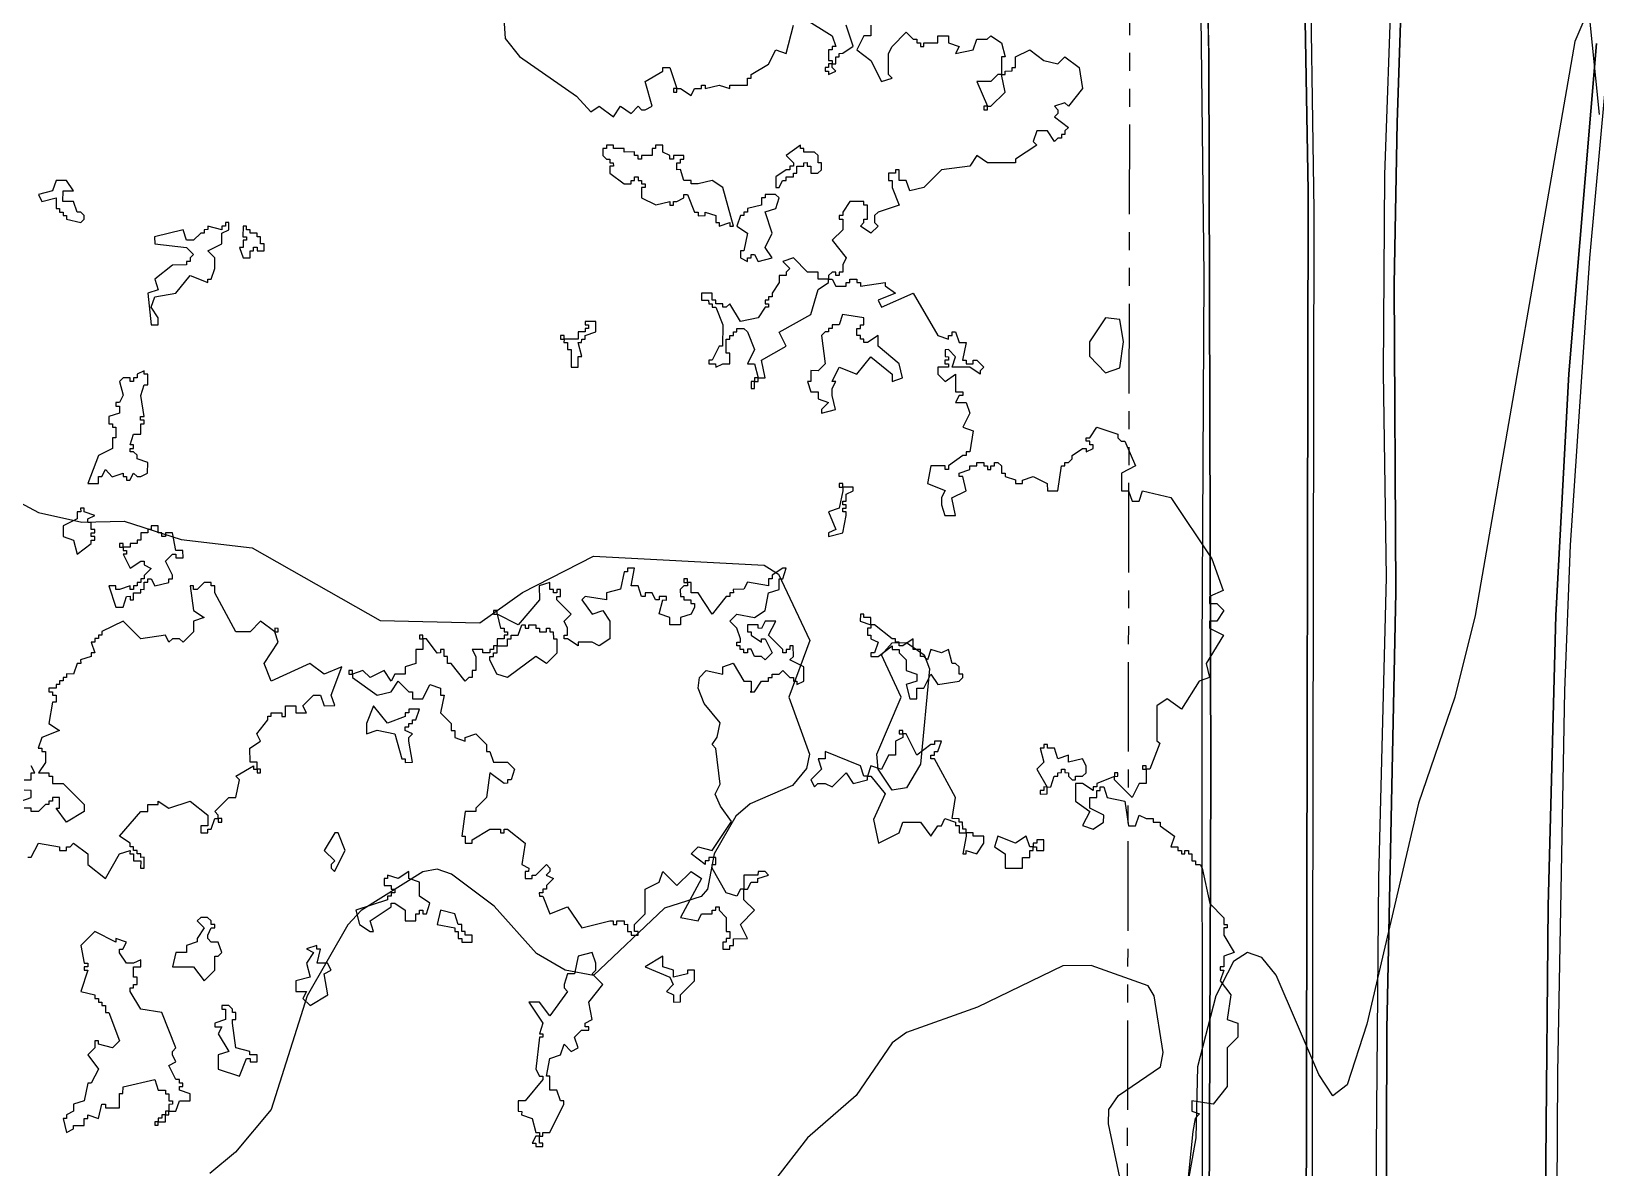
# Model space of a CAD drawing. Header units: metres. Extents: x -550 to 550, y -500 to 950.
# Drawn here: x 31.3 to 142.2, y 37.5 to 118.1 of the extents above; entities that cross this region are included whole.
import ezdxf

# ---------------------------------------------------------------- set-up
doc = ezdxf.new("R2010")
doc.units = ezdxf.units.M
doc.header["$LTSCALE"] = 2
doc.linetypes.add('PHANTOM', pattern=[6.35, 3.175, -0.635, 0.635, -0.635, 0.635, -0.635])
for name, color, linetype in [('SITE-PROPERTY', 7, 'PHANTOM'), ('SITE-PROPERTY-SITE', 1, 'PHANTOM'), ('SITE-ROAD-CURB', 7, 'CONTINUOUS'), ('SITE-ROAD-PAVED', 7, 'CONTINUOUS'), ('SITE-TREE-CANOPY', 94, 'CONTINUOUS'), ('TOPO-CONTOUR-MINOR', 9, 'CONTINUOUS')]:
    doc.layers.add(name, color=color, linetype=linetype)

msp = doc.modelspace()

# ---------------------------------------------------------------- linework, layer by layer
at = {"layer": 'SITE-PROPERTY'}
msp.add_lwpolyline([(109.19, 124.16), (108.93, -1.9), (-81.11, -2.07), (-1.63, 263.96), (84.76, 263.8)], close=True, dxfattribs=at)
at = {"layer": 'SITE-PROPERTY-SITE'}
msp.add_lwpolyline([(109.19, 124.16), (108.93, -1.9), (-81.11, -2.07), (-1.63, 263.96), (84.76, 263.8)], close=True, dxfattribs=at)
at = {"layer": 'SITE-ROAD-CURB'}
for points in [[(109.3, 224.12), (111.84, 191.73), (113.15, 168.75), (113.86, 153.17), (114.8, 116.42), (114.94, 65.35), (114.62, -15.81)], [(126.95, -14.42), (126.67, 38.89), (126.85, 58.06), (127.39, 79.35), (127.17, 93.88), (127.27, 107.91), (127.76, 121.87), (128.56, 137.02), (129.15, 144.67), (134.15, 190.52), (136.34, 223.05)], [(136.92, 223.39), (134.86, 190.52), (130.03, 146.26), (129.25, 136.8), (128.69, 127.92), (128.14, 111.6), (127.93, 100.15), (128.04, 78.32), (127.4, 47.33), (127.3, 8.08)], [(114.36, -2.93), (114.33, 74.21), (114.46, 100.74), (114.19, 125.27), (113.8, 142.6), (112.79, 169.24), (110.61, 203.74)], [(121.59, -19.16), (121.84, 106.74), (121.33, 134.95), (120.52, 157.33), (119.95, 171.58), (118.1, 203.15)], [(118.88, 197.51), (120.88, 159.98), (121.93, 125.92), (122.23, 105.4), (121.95, -54.97)], [(143.92, 125.54), (141.77, 101.99), (140.39, 81.65), (140, 71.35), (139.5, 44.25), (139.41, 27.33), (138.95, -158.99), (138.48, -181.51), (136.86, -230.74), (136.47, -275.22), (136.41, -328.8), (135.82, -328.8), (135.81, -276.62), (136.05, -245.91), (136.69, -215.33), (138.25, -163.61), (138.69, -13.24), (138.68, 37.97), (138.85, 56.07), (139.39, 76.65), (140.31, 93.8), (142.26, 117.21)]]:
    msp.add_lwpolyline(points, dxfattribs=at)
at = {"layer": 'SITE-ROAD-PAVED'}
for points in [[(114.62, -15.81), (114.94, 65.35), (114.8, 116.42), (114.63, 125), (113.86, 153.17), (113.15, 168.75), (111.84, 191.73), (109.3, 224.12)], [(127.3, 8.08), (127.4, 47.33), (128.04, 78.32), (127.93, 100.15), (128.14, 111.6), (128.69, 127.92), (129.25, 136.8), (130.03, 146.26), (134.86, 190.52), (136.92, 223.39)], [(118.1, 203.15), (119.95, 171.58), (120.52, 157.33), (121.33, 134.95), (121.84, 106.74), (121.59, -19.16)], [(142.26, 117.21), (140.31, 93.8), (139.39, 76.65), (138.85, 56.07), (138.68, 37.97), (138.69, -13.24)]]:
    msp.add_lwpolyline(points, dxfattribs=at)
at = {"layer": 'SITE-TREE-CANOPY'}
for points in [[(64.75, 120.42), (64.92, 117.57), (65.95, 116.3), (69.98, 113.48), (71.01, 112.37), (71.6, 112.76), (72.6, 112.01), (73.1, 112.77), (73.85, 112.26), (74.35, 112.76), (74.6, 112.51), (74.85, 112.51), (75.35, 112.76), (74.85, 114.51), (76.1, 115.26), (76.1, 115.51), (76.6, 115.51), (77.1, 114.01), (77.35, 114.01), (78.1, 113.52), (78.35, 114.02), (78.84, 114.01), (78.84, 114.26), (79.1, 114.26), (79.1, 114.01), (80.09, 114.26), (80.85, 114.01), (80.85, 114.26), (82.1, 114.26), (82.1, 114.76), (82.35, 114.76), (82.35, 115.01), (83.6, 115.75), (84.1, 116.76), (84.84, 116.51), (85.35, 118.51)], [(86.1, 119.01), (88.1, 117.76), (88.35, 117.01), (88.1, 117.01), (88.1, 116.76), (87.85, 116.76), (87.85, 116.01), (88.1, 116), (88.1, 115.76), (88.35, 115.76), (88.35, 116.26), (88.59, 116.26), (88.59, 116.5), (88.85, 116.52), (89.6, 117.02), (89.1, 118.51)], [(90.84, 118.52), (90.85, 117.76), (90.35, 117.76), (89.85, 116.76), (90.85, 116.01), (91.6, 114.51), (92.35, 114.76), (92.1, 115.01), (92.1, 116.51), (92.35, 117.01), (93.35, 118.01), (93.85, 117.51), (94.09, 117.51), (94.09, 117.27), (94.35, 117.26), (94.35, 117.01), (94.6, 117.01), (94.6, 117.26), (95.6, 117.26), (95.6, 117.76), (96.35, 117.76), (96.35, 117.26), (97.1, 117.01), (96.85, 116.51), (98.1, 116.76), (98.35, 117.52), (99.09, 117.51), (99.35, 117.76), (100.1, 117.26), (100.35, 116.26), (100.1, 116.26), (100.1, 115.01), (100.35, 115.01), (100.35, 115.25), (100.85, 115.27), (100.85, 115.51), (101.1, 115.51), (101.09, 116.26), (102.1, 116.77), (103.1, 116.01), (104.1, 115.76), (104.6, 116.26), (105.6, 115.52), (105.85, 114.01), (104.85, 112.76), (104.59, 113.01), (103.85, 112.76), (104.1, 112.51), (104.1, 112.26), (103.85, 112.01), (104.85, 111.26), (104.6, 111.01), (104.6, 110.76), (104.35, 110.76), (104.35, 110.51), (104.1, 110.51), (103.85, 110.26), (103.35, 111.01), (102.6, 111.01), (102.35, 110.26), (102.6, 110.01), (101.1, 109.01), (101.1, 108.76), (99.1, 108.76), (98.35, 109.26), (97.85, 108.51), (95.85, 108.26), (94.6, 107.01), (93.6, 106.77), (93.34, 107.51), (92.85, 107.51), (92.85, 108.26), (92.6, 108.26), (92.6, 108.01), (92.1, 108.01), (92.09, 107.51), (92.35, 107.51), (92.35, 107.01), (92.85, 105.76), (91.35, 105.26), (91.1, 105.01), (91.1, 104.51), (91.35, 104.27), (90.85, 103.77), (90.1, 104.26), (90.35, 104.51), (90.35, 104.76), (90.6, 104.76), (90.6, 105.76), (90.35, 105.76), (90.35, 106.01), (89.35, 106.01), (88.85, 105.26), (88.85, 105.01), (88.6, 105.01), (88.6, 104.76), (88.85, 104.76), (88.85, 104.01), (88.1, 103.26), (89.1, 102.01), (88.85, 101.51), (88.85, 101.01), (88.6, 101.01), (88.6, 100.76), (88.35, 100.77), (88.35, 101.01), (88.1, 101.01), (87.85, 100.77), (87.85, 100.51), (88.1, 100.51), (88.35, 100.01), (89.1, 100.01), (89.1, 100.26), (89.35, 100.26), (89.35, 100.51), (89.85, 100.51), (89.84, 100.26), (90.1, 100.26), (90.1, 100.01), (91.85, 100.26), (91.85, 100.02), (92.6, 99.51), (91.35, 99.01), (91.6, 98.51), (93.85, 99.51), (95.6, 96.51), (96.35, 96.26), (96.35, 96.51), (96.6, 96.51), (96.6, 96.76), (96.85, 96.76), (97.1, 96.02), (97.6, 96.01), (97.34, 94.76), (97.6, 94.76), (97.6, 94.51), (98.1, 94.51), (98.1, 94.76), (98.35, 94.76), (98.85, 94.26), (98.6, 94.01), (98.6, 93.76), (97.85, 94.26), (96.6, 94.26), (96.85, 95.01), (96.35, 95.52), (96.1, 95.5), (96.1, 95.02), (96.35, 95.01), (96.35, 94.76), (96.09, 94.76), (96.09, 94.51), (96.35, 94.51), (96.35, 94.26), (95.6, 94.26), (95.59, 93.76), (96.1, 93.26), (96.84, 93.76), (96.85, 92.51), (97.35, 92.51), (97.35, 92.25), (97.1, 92.26), (96.85, 91.76), (97.6, 91.77), (97.85, 91.01), (97.35, 90.01), (98.1, 89.76), (97.85, 88.26), (97.6, 88.26), (97.6, 88.01), (97.35, 88.01), (96.34, 87.26), (96.34, 87.01), (96.1, 87.01), (96.1, 87.26), (95.09, 87.26), (94.85, 86.01), (96.1, 85.52), (95.85, 85.02), (95.85, 84.51), (96.09, 83.76), (96.85, 83.76), (96.59, 85.01), (97.6, 85.51), (97.35, 86.52), (97.1, 86.52), (97.1, 86.76), (97.85, 87.02), (97.85, 87.26), (98.35, 87.26), (98.35, 87.51), (98.85, 87.51), (98.84, 87.26), (99.1, 87.26), (99.1, 87.01), (99.35, 87.01), (99.35, 87.26), (99.6, 87.26), (99.6, 87.51), (99.85, 87.51), (100.09, 87.26), (100.1, 86.76), (100.35, 86.76), (100.35, 86.51), (101.1, 86.27), (101.1, 86.01), (101.6, 86.01), (101.6, 86.26), (102.35, 86.51), (103.34, 86.01), (103.35, 85.51), (104.1, 85.51), (104.35, 87.26), (104.6, 87.26), (104.6, 87.51), (104.85, 87.51), (105.1, 87.76), (105.1, 88.01), (105.85, 88.51), (106.1, 88.51), (106.1, 88.26), (106.6, 88.51), (106.6, 88.76), (106.35, 88.76), (106.35, 89.01), (106.09, 89.01), (106.09, 89.26), (106.35, 89.26), (106.85, 90.01), (108.35, 89.52), (108.35, 89.26), (108.59, 89.01), (108.85, 89.01), (109.6, 87.26), (108.6, 86.76), (108.6, 85.51), (109.1, 85.51), (109.35, 84.76), (109.85, 84.76), (110.1, 85.51), (112.1, 85.02), (115, 80.67), (115.81, 78.43), (114.84, 78.01), (114.85, 77.52), (115.35, 77.51), (115.85, 77.01), (115.35, 76.26), (114.85, 76.26), (114.85, 75.76), (115.84, 75.26), (114.6, 73.26), (114.85, 72.27), (114.1, 72.01), (112.85, 70.01), (111.85, 70.76), (111.1, 70.26), (111.1, 67.77), (111.32, 67.61), (110.61, 65.77), (110.35, 65.76), (110.35, 64.76), (109.85, 64.76), (109.35, 63.76), (108.1, 65.01), (108.1, 65.25), (106.85, 64.76), (106.85, 64.51), (106.6, 64.51), (106.6, 64.26), (105.85, 64.76), (105.35, 64.76), (105.35, 63.51), (106.35, 62.77), (105.85, 61.77), (106.6, 61.51), (107.34, 62.01), (107.35, 62.51), (106.35, 63.01), (106.35, 63.76), (106.85, 63.75), (106.85, 64.26), (107.09, 64.26), (107.09, 64.51), (107.35, 64.51), (107.6, 63.77), (108.85, 63.51), (109.1, 61.76), (109.6, 61.76), (109.85, 62.51), (110.35, 62.26), (110.85, 62.26), (110.85, 62.01), (111.35, 62.01), (111.35, 61.76), (112.35, 61.01), (112.1, 60.26), (112.6, 60.27), (112.59, 60.01), (112.85, 60.01), (112.85, 59.76), (113.1, 59.76), (113.1, 60.01), (113.35, 60.01), (113.35, 59.76), (113.6, 59.76), (113.6, 59.26), (113.85, 59.26), (113.85, 59.01), (114.19, 59.01), (114.33, 58.76), (114.87, 56.25), (115.85, 55.22), (115.85, 54.76), (116.1, 54.75), (116.1, 54.51), (115.85, 54.51), (115.85, 54.01), (116.6, 52.76), (115.85, 52.51), (115.85, 51.76), (115.6, 51.76), (115.6, 51.51), (115.85, 51.51), (115.6, 50.76), (116.35, 49.76), (116.1, 48.01), (116.85, 47.76), (116.85, 46.76), (116.1, 46.01), (116.1, 43.26), (115.1, 42.01), (113.6, 42.26), (113.6, 41.51), (114.12, 41.34), (113.83, 41), (113.66, 40.09), (113.1, 34.51)], [(31.1, 59.52), (31.35, 59.52), (31.85, 60.52), (33.35, 60.26), (33.34, 60.01), (33.85, 60.01), (33.85, 60.26), (34.1, 60.26), (34.35, 60.51), (35.35, 59.77), (35.35, 59.01), (36.6, 58.01), (37.6, 59.76), (38.35, 60.01), (38.34, 59.76), (38.6, 59.76), (38.6, 59.26), (39.1, 59.26), (39.09, 58.76), (39.35, 58.76), (39.35, 59.52), (39.1, 59.5), (39.1, 59.76), (38.85, 59.76), (38.85, 60.01), (38.6, 60.01), (38.6, 60.26), (38.35, 60.26), (38.35, 60.51), (37.59, 61.01), (39.1, 62.76), (39.6, 62.76), (39.6, 63.26), (40.35, 63.26), (40.35, 63.51), (41.09, 63.01), (42.6, 63.5), (43.85, 62.51), (43.85, 61.76), (43.35, 61.76), (43.35, 61.26), (43.85, 61.26), (43.85, 61.51), (44.1, 61.51), (44.35, 62.26), (44.6, 62.26), (44.6, 62.51), (44.35, 62.76), (45.34, 63.76), (45.85, 63.76), (46.1, 65.01), (45.85, 65.26), (47.1, 66.01), (47.1, 65.76), (47.35, 65.76), (47.35, 66.26), (46.85, 66.26), (46.84, 67.26), (47.6, 67.76), (47.34, 68.26), (48.1, 69.26), (48.1, 69.52), (48.35, 69.52), (48.35, 69.76), (49.1, 69.76), (49.1, 69.51), (49.35, 69.51), (49.35, 70.26), (50.1, 70.26), (50.1, 69.76), (50.85, 69.76), (50.6, 70.26), (51.35, 71.01), (51.85, 71.01), (52.09, 70.26), (52.85, 70.27), (52.6, 71.01), (53.35, 73.01), (52.1, 72.51), (51.09, 73.26), (48.35, 72.01), (47.85, 73.26), (48.85, 74.76), (48.6, 75.51), (47.6, 76.26), (46.85, 75.51), (45.84, 75.51), (44.35, 78.26), (44.35, 78.76), (44.1, 78.76), (44.1, 79.01), (43.59, 79.01), (43.1, 78.51), (42.85, 78.51), (42.85, 78.76), (42.6, 78.76), (42.85, 77.01), (43.6, 76.51), (42.85, 76.26), (42.85, 75.51), (42.1, 74.76), (41.85, 75.01), (41.35, 75.01), (41.1, 74.76), (40.85, 75.26), (39.1, 75.01), (37.85, 76.26), (36.35, 75.52), (36.35, 75.26), (36.1, 75.26), (36.1, 75.02), (35.85, 75.02), (35.85, 74.76), (35.6, 74.76), (35.85, 74.01), (35.6, 74.01), (35.6, 73.76), (34.84, 73.52), (34.85, 73.26), (34.6, 73.26), (34.34, 72.51), (33.85, 72.52), (33.85, 72.26), (33.6, 72.26), (33.6, 72.02), (33.35, 72.02), (33.35, 71.76), (33.1, 71.76), (33.1, 71.52), (32.59, 71.5), (32.59, 71.26), (32.85, 71.26), (32.85, 71.01), (33.1, 71.01), (33.1, 70.51), (32.85, 70.51), (32.6, 69.01), (33.35, 68.51), (32.1, 68.01), (31.84, 67.26), (32.1, 67.26), (32.1, 67.01), (32.35, 67.01), (32.35, 66.25), (31.85, 65.51), (32.6, 65.51), (32.6, 65.26), (32.85, 65.26), (32.85, 64.76), (33.6, 64.76), (35.1, 63.26), (35.1, 62.76), (33.85, 62.01), (33.1, 63.01), (33.35, 63.01), (33.35, 63.76), (32.84, 63.76), (32.85, 63.51), (32.6, 63.51), (32.6, 63.26), (32.35, 63.26), (31.85, 62.76), (31.35, 62.76), (31.35, 63.01), (30.85, 63.01)], [(30.84, 65.01), (31.35, 65.01), (31.35, 65.51), (31.6, 65.51), (31.34, 66.01)], [(30.6, 63.51), (31.35, 63.76), (31.35, 64.26), (30.85, 64.27)]]:
    msp.add_lwpolyline(points, dxfattribs=at)
for points in [[(87.85, 115.76), (87.85, 115.5), (87.6, 115.5), (87.6, 115.26), (87.85, 115.26), (87.85, 115.02), (88.35, 115.26), (88.09, 115.52), (88.1, 115.76)], [(99.85, 115.01), (99.35, 114.51), (98.35, 114.51), (99.1, 112.76), (99.35, 112.76), (100.35, 113.76), (100.1, 115.01)], [(76.85, 114.01), (76.85, 113.76), (77.1, 113.76), (77.1, 114.01)], [(98.85, 112.77), (98.85, 112.51), (99.1, 112.51), (99.1, 112.76)], [(72.1, 109.01), (72.35, 109.01), (72.35, 108.76), (72.59, 108.76), (72.6, 108.51), (72.35, 108.51), (72.35, 108.01), (73.35, 107.26), (73.85, 107.26), (73.85, 107.51), (74.1, 107.51), (74.1, 107.76), (74.35, 107.76), (74.35, 107.51), (74.59, 107.51), (74.6, 107.26), (74.85, 107.26), (74.85, 107.01), (74.6, 107.01), (74.6, 106.26), (75.6, 105.77), (76.6, 106.01), (76.6, 105.76), (76.85, 105.76), (76.85, 106.01), (77.1, 106.01), (77.6, 106.26), (77.6, 106.51), (77.84, 106.51), (78.35, 105.26), (78.6, 105.26), (78.6, 105), (79.1, 105.02), (79.1, 105.26), (79.85, 105.01), (79.85, 104.51), (80.1, 104.51), (80.1, 104.26), (80.85, 104.51), (80.85, 104.26), (81.1, 104.26), (80.35, 107), (79.59, 107.51), (78.6, 107.26), (78.1, 107.26), (78.1, 107.51), (77.6, 107.51), (77.35, 108.27), (77.1, 108.25), (77.1, 108.76), (77.35, 108.76), (77.35, 109.01), (77.59, 109.01), (77.6, 109.26), (76.85, 109.26), (76.85, 109.01), (76.6, 109.01), (76.6, 109.26), (76.1, 109.51), (76.1, 110.01), (75.59, 110.01), (75.59, 109.76), (75.35, 109.76), (75.35, 109.26), (74.6, 109.26), (74.6, 109.01), (74.35, 109.01), (74.35, 109.26), (74.1, 109.26), (74.1, 109.52), (73.35, 109.51), (73.35, 109.76), (72.6, 109.76), (72.6, 110.01), (72.1, 110.01), (72.1, 109.76), (71.84, 109.76), (71.85, 109.26)], [(85.35, 108.76), (85.35, 108.51), (85.09, 108.51), (85.1, 108.26), (84.85, 108.26), (84.1, 107.76), (84.1, 107.01), (84.35, 107.01), (84.59, 107.51), (84.85, 107.51), (84.85, 107.76), (85.35, 107.75), (85.35, 108.01), (85.6, 108.01), (85.6, 108.51), (86.1, 108.51), (86.1, 108.75), (86.34, 108.77), (86.34, 108.51), (86.6, 108.51), (86.6, 108.01), (87.09, 108.01), (87.35, 108.26), (87.35, 108.76), (87.1, 108.76), (87.1, 109.27), (86.85, 109.51), (86.1, 109.51), (86.1, 109.76), (85.85, 109.76), (85.85, 110.01), (84.85, 109.26)], [(32.1, 106.01), (33.1, 106.27), (33.1, 105.51), (33.35, 105.51), (33.35, 105.26), (33.6, 105.26), (33.6, 105.01), (33.85, 105.01), (33.85, 104.76), (34.85, 104.51), (35.1, 104.76), (35.1, 105.01), (34.85, 105.26), (34.6, 105.26), (34.35, 106.01), (33.59, 106.01), (33.6, 106.77), (34.35, 106.76), (33.85, 107.51), (33.1, 107.51), (32.84, 106.76), (31.85, 106.51)], [(82.1, 103.77), (81.85, 102.51), (81.6, 102.51), (81.6, 102.01), (82.1, 101.76), (82.1, 102.01), (82.35, 102.01), (82.35, 102.26), (82.6, 102.26), (82.85, 101.76), (83.85, 102.01), (83.35, 102.76), (83.85, 103.76), (83.35, 105.27), (84.1, 105.51), (84.35, 106.27), (84.09, 106.51), (83.35, 106.51), (83.35, 106.26), (83.1, 106.26), (83.1, 105.76), (82.1, 105.51), (82.1, 105.26), (81.85, 105.26), (81.85, 105.01), (81.6, 105.01), (81.35, 104.26)], [(43.85, 100.51), (44.1, 100.51), (44.35, 101.26), (44.35, 102.01), (43.85, 102.51), (44.85, 103.01), (44.85, 103.76), (45.35, 104.01), (45.35, 104.51), (45.1, 104.51), (45.1, 104.26), (44.85, 104.26), (44.85, 104.01), (43.85, 104.26), (43.85, 104.02), (43.6, 104), (43.6, 103.76), (43.35, 103.76), (42.85, 103.26), (42.35, 103.26), (42.1, 104.01), (40.09, 103.51), (40.1, 103.01), (42.35, 102.76), (42.85, 102.26), (42.6, 102.02), (42.6, 101.76), (42.35, 101.76), (42.35, 101.51), (41.35, 101.5), (40.1, 100.51), (40.35, 99.76), (39.6, 99.51), (39.85, 97.26), (40.35, 97.26), (40.35, 97.76), (39.85, 98.51), (40.1, 99.26), (41.6, 99.51), (42.6, 100.76), (43.85, 100.26)], [(46.34, 103.51), (46.6, 103.51), (46.6, 103.26), (46.35, 103.26), (46.35, 102.76), (46.1, 102.76), (46.35, 102.01), (46.85, 102.01), (46.85, 102.51), (47.09, 102.51), (47.09, 102.77), (47.35, 102.77), (47.35, 102.51), (47.85, 102.51), (47.85, 103.01), (47.6, 103.01), (47.59, 103.51), (47.35, 103.51), (47.35, 103.76), (46.85, 103.76), (46.85, 104.01), (46.6, 104.01), (46.6, 104.26), (46.35, 104.26)], [(87.1, 100.51), (87.1, 101.01), (86.35, 101.01), (85.35, 102.01), (84.6, 101.76), (85.1, 101.26), (84.85, 101.01), (84.85, 100.76), (84.35, 100.76), (84.35, 100.26), (83.85, 99.51), (83.85, 99.26), (83.6, 99.26), (83.6, 99.01), (83.35, 99.01), (83.35, 98.76), (83.6, 98.76), (83.6, 98.51), (83.35, 98.51), (82.85, 97.76), (81.6, 97.51), (80.85, 98.76), (80.6, 98.51), (80.35, 98.51), (80.35, 98.76), (79.85, 98.76), (79.85, 99.01), (79.6, 99.01), (79.6, 99.51), (78.85, 99.51), (78.85, 99.01), (79.34, 99.01), (79.35, 98.76), (79.6, 98.76), (79.6, 98.51), (79.85, 98.51), (80.35, 97.26), (80.34, 95.76), (80.1, 95.76), (79.6, 94.76), (79.35, 94.76), (79.35, 94.51), (79.84, 94.51), (79.85, 94.26), (80.35, 94.51), (80.85, 94.51), (80.85, 95.26), (80.6, 95.26), (80.6, 96.26), (80.85, 96.26), (80.85, 96.51), (81.1, 96.51), (81.1, 96.76), (81.35, 96.76), (81.35, 97.01), (81.85, 97.01), (82.09, 96.76), (82.6, 95.51), (82.1, 94.51), (82.6, 94.51), (82.85, 93.51), (83.35, 93.51), (83.1, 94.77), (84.85, 95.76), (84.35, 96.75), (86.6, 98.01), (87.1, 99.77), (87.85, 100.27), (87.85, 100.51)], [(86.6, 92.51), (87.1, 92.51), (87.1, 92.01), (87.85, 91.76), (87.35, 91.26), (87.35, 91.01), (88.34, 91.27), (88.1, 92.26), (88.1, 92.76), (88.35, 93.26), (88.1, 93.26), (88.6, 94.26), (89.85, 93.76), (90.85, 95.01), (92.35, 93.76), (92.35, 93.26), (93.09, 93.51), (92.85, 94.51), (91.35, 95.76), (91.35, 96.51), (90.6, 96.01), (90.34, 96.01), (90.35, 96.26), (90.1, 96.26), (90.1, 96.51), (89.85, 96.51), (89.85, 97.01), (90.1, 97.01), (90.1, 97.26), (90.35, 97.26), (90.35, 97.76), (88.84, 98.01), (88.6, 97.26), (88.1, 97.26), (88.1, 97.01), (87.85, 97.01), (87.85, 96.76), (87.6, 96.76), (87.35, 96.51), (87.6, 94.51), (87.1, 94.01), (86.6, 94.02), (86.6, 93.26), (86.35, 93.26)], [(69.1, 96.51), (68.85, 96.51), (68.85, 96.26), (69.1, 96.26)], [(69.09, 96.01), (69.35, 96.01), (69.35, 95.51), (69.6, 95.51), (69.6, 94.26), (70.1, 94.26), (70.1, 95.02), (70.35, 95.02), (70.1, 96.01), (70.34, 96.01), (70.35, 96.26), (70.6, 96.26), (70.6, 96.51), (71.35, 96.76), (71.35, 97.51), (70.6, 97.51), (70.6, 97.26), (70.84, 97.26), (70.84, 97.01), (70.6, 97.01), (70.6, 96.76), (70.1, 96.76), (70.1, 96.26), (69.1, 96.26)], [(38.85, 93.51), (38.6, 93.51), (38.6, 93.25), (38.35, 93.26), (38.35, 93.51), (37.85, 93.51), (37.59, 93.26), (37.85, 92.27), (37.6, 91.77), (37.35, 91.75), (37.35, 91.51), (37.6, 91.51), (37.6, 91.01), (36.85, 90.77), (36.85, 90.26), (37.1, 90.26), (37.1, 90.01), (37.35, 90.01), (37.35, 89.26), (37.1, 89.26), (37.1, 88.51), (36.1, 88.01), (35.35, 86.01), (36.1, 86.01), (36.1, 86.51), (36.35, 86.51), (36.6, 87.01), (37.09, 86.5), (37.85, 86.76), (37.85, 86.51), (38.1, 86.51), (38.1, 86.26), (38.34, 86.26), (38.6, 86.76), (38.85, 86.51), (39.1, 86.51), (39.59, 86.76), (39.6, 87.51), (38.84, 87.76), (38.85, 88.02), (38.6, 88.26), (38.35, 88.26), (38.35, 88.51), (38.6, 88.5), (38.6, 88.76), (38.35, 88.76), (38.59, 89.51), (39.1, 89.51), (39.1, 90.26), (39.35, 90.26), (39.35, 90.51), (39.09, 90.51), (39.09, 90.76), (39.35, 90.76), (39.1, 92.26), (39.35, 93.01), (39.6, 93.01), (39.6, 93.77), (39.34, 93.77), (39.34, 94.01), (38.85, 93.76)], [(82.35, 93.26), (82.35, 92.76), (82.59, 92.76), (82.6, 93.26)], [(82.6, 93.51), (82.6, 93.26), (82.85, 93.26), (82.85, 93.51)], [(88.85, 85.51), (88.6, 84.26), (87.85, 84.01), (88.35, 82.76), (87.85, 82.51), (87.85, 82.26), (88.85, 82.51), (89.1, 83.76), (89.1, 84.01), (88.85, 84.01), (88.85, 84.26), (89.1, 84.26), (89.1, 84.51), (88.85, 84.51), (88.85, 84.76), (89.09, 84.76), (89.09, 85.26), (89.6, 85.51), (89.6, 85.76), (88.85, 85.76)], [(88.85, 86.01), (88.6, 86.01), (88.6, 85.76), (88.85, 85.76)], [(34.35, 82.01), (34.59, 81.01), (35.6, 81.76), (35.6, 82.01), (35.85, 82.01), (35.85, 82.26), (35.6, 82.26), (35.6, 82.51), (35.85, 82.51), (35.85, 82.76), (35.6, 82.76), (35.59, 83.26), (35.35, 83.26), (35.35, 83.51), (35.85, 83.76), (35.1, 84.02), (35.1, 84.26), (34.84, 84.26), (34.85, 84), (34.6, 84.01), (34.6, 83.52), (33.6, 83.01), (33.6, 82.26)], [(37.85, 81.26), (38.1, 81.26), (38.1, 81.01), (37.85, 81.01), (38.35, 80.01), (39.1, 80.51), (39.35, 80.51), (39.35, 80.26), (39.85, 80), (39.35, 79.5), (39.35, 79.26), (39.1, 79.26), (39.1, 79), (38.85, 79.01), (38.85, 78.76), (38.59, 78.76), (38.6, 78.5), (38.35, 78.51), (38.35, 78.76), (37.6, 78.51), (37.35, 78.51), (37.34, 78.76), (36.85, 78.76), (37.35, 77.26), (37.85, 77.26), (38.09, 78), (38.35, 78.02), (38.35, 77.76), (38.6, 77.76), (38.6, 78.26), (39.1, 78.26), (39.1, 78.52), (39.35, 78.51), (39.35, 79.02), (39.6, 79.02), (39.6, 79.26), (39.85, 79.26), (40.1, 78.76), (41.09, 79.01), (41.1, 79.26), (41.35, 79.26), (41.35, 79.51), (40.85, 80.52), (41.35, 81.02), (41.6, 81.01), (41.6, 80.76), (42.1, 80.76), (42.09, 81.26), (41.6, 81.26), (41.35, 82.51), (40.85, 82.51), (40.85, 82.26), (40.6, 82.26), (40.6, 82.51), (40.35, 82.51), (40.35, 83.01), (39.85, 83.01), (39.85, 82.76), (39.6, 82.76), (39.6, 82.51), (39.1, 82.51), (39.1, 82.01), (38.84, 82.01), (38.85, 81.76), (38.35, 81.76), (38.35, 81.51), (37.85, 81.51)], [(37.85, 81.77), (37.6, 81.77), (37.6, 81.51), (37.85, 81.51)], [(54.1, 72.26), (55.85, 71.01), (56.85, 71.26), (57.35, 72.01), (58.1, 71.26), (58.35, 71.26), (58.35, 70.76), (59.1, 70.76), (59.6, 71.76), (60.35, 71.51), (60.35, 71.01), (60.6, 71.01), (60.35, 69.76), (61.1, 69.01), (61.1, 68.51), (61.35, 68.51), (61.35, 68.01), (62.1, 67.76), (62.1, 68.01), (62.85, 68.26), (63.6, 67.52), (63.6, 67.01), (63.85, 67.01), (64.1, 66.26), (65.1, 66.26), (65.6, 65.76), (65.35, 65.01), (65.1, 65.01), (65.1, 64.77), (64.85, 64.75), (63.85, 65.51), (63.6, 63.76), (62.85, 63.01), (62.85, 62.76), (62.1, 62.76), (61.85, 61.01), (62.1, 61.01), (62.1, 60.51), (62.59, 60.51), (62.6, 60.76), (63.85, 61.51), (64.6, 61.51), (64.6, 61.26), (64.85, 61.26), (64.85, 61.51), (65.1, 61.51), (66.34, 60.51), (66.1, 59.01), (66.6, 58.76), (66.59, 58.51), (66.35, 58.51), (66.35, 58.01), (66.85, 58.01), (66.85, 58.26), (67.1, 58.26), (67.85, 59.01), (68.1, 58.76), (68.1, 58.51), (67.84, 58.25), (68.35, 58.01), (67.85, 57.51), (67.85, 57.26), (67.6, 57.27), (67.6, 57.01), (67.34, 57.01), (67.35, 56.76), (67.6, 56.76), (68.1, 55.51), (69.34, 56.01), (70.35, 54.51), (72.35, 55.01), (72.59, 55.01), (72.59, 54.76), (72.85, 54.76), (72.85, 55.01), (73.35, 55.01), (73.35, 54.75), (73.6, 54.77), (73.6, 54.27), (73.85, 54.26), (73.85, 54.01), (74.35, 54.01), (74.35, 54.26), (74.1, 54.26), (74.1, 54.76), (74.85, 55.51), (74.84, 57.26), (75.85, 57.75), (76.1, 58.51), (77.1, 57.51), (78.1, 58.51), (78.85, 58.01), (77.35, 55.26), (78.6, 55.01), (78.85, 55.52), (79.6, 55.51), (79.6, 55.76), (79.85, 55.76), (79.85, 56.01), (80.1, 56.01), (80.1, 55.76), (80.6, 55.26), (80.6, 54.26), (80.85, 54.26), (80.84, 53.76), (80.6, 53.76), (80.6, 53.51), (80.35, 53.51), (80.35, 53.01), (80.85, 53.01), (80.85, 53.27), (81.1, 53.27), (81.1, 53.75), (82.09, 53.76), (81.6, 54.76), (82.6, 55.76), (81.85, 56.51), (81.85, 57.26), (81.6, 57.26), (81.35, 56.76), (80.6, 57.01), (79.6, 58.76), (79.59, 59.01), (79.85, 59.01), (79.85, 59.51), (79.35, 59.51), (79.35, 59.26), (79.1, 59.26), (79.1, 59.01), (78.1, 59.77), (78.6, 60.27), (79.6, 60.01), (80.97, 62.06), (80.19, 63.14), (79.8, 64), (80.16, 64.71), (79.86, 67.24), (79.6, 67.51), (79.95, 68.04), (80.16, 69.06), (79.03, 70.42), (78.6, 71.52), (78.7, 72.27), (79.17, 72.76), (80.35, 72.51), (80.35, 73.01), (81.09, 73.27), (81.84, 72.01), (82.35, 72.01), (82.35, 71.26), (82.59, 71.26), (83.09, 72.01), (83.6, 72.01), (83.6, 72.26), (83.85, 72.26), (83.85, 72.51), (84.35, 72.51), (84.6, 72.76), (85.1, 72.26), (85.35, 72.26), (85.35, 72.01), (85.59, 72.01), (85.6, 71.76), (86.1, 72.01), (86.09, 73.01), (85.1, 73.51), (85.35, 73.76), (85.34, 74.51), (85.1, 74.51), (85.1, 74.26), (84.85, 74.26), (84.85, 74.01), (84.6, 74.01), (84.6, 74.26), (83.6, 75.26), (84.1, 76.27), (83.35, 76.26), (83.1, 75.75), (82.85, 75.76), (82.85, 76.01), (82.1, 76.01), (82.09, 75.51), (82.35, 75.51), (82.35, 75.26), (83.1, 74.76), (83.1, 75.01), (83.35, 75.01), (83.85, 74.01), (83.35, 73.51), (83.1, 73.76), (82.6, 73.76), (82.35, 74.27), (82.1, 74.27), (82.1, 74.01), (81.85, 74.01), (81.85, 74.25), (81.59, 74.26), (81.59, 74.51), (81.35, 74.51), (81.35, 74.76), (81.6, 74.76), (81.6, 75.01), (81.35, 75.76), (80.85, 76.26), (81.35, 76.76), (82.59, 76.51), (83.35, 77.01), (83.6, 78.26), (84.35, 78.51), (84.35, 79.26), (84.6, 79.26), (84.85, 80.01), (84.6, 80.01), (83.85, 79.51), (83.85, 79.26), (83.6, 79.26), (83.59, 78.76), (82.1, 79.02), (81.85, 78.52), (81.09, 78.5), (81.1, 78.26), (80.85, 78.26), (80.85, 78), (80.6, 78.01), (79.6, 76.76), (78.6, 78.26), (78.1, 78.26), (78.1, 79.01), (77.85, 79.01), (77.85, 78.77), (77.6, 78.77), (77.34, 78.51), (77.35, 78.01), (77.6, 78.01), (77.6, 77.76), (78.09, 77.76), (78.09, 77.51), (78.35, 77.51), (78.35, 77.26), (78.1, 76.76), (77.35, 76.51), (77.35, 76.01), (76.6, 76.01), (76.6, 76.51), (75.85, 76.77), (76.1, 77.76), (76.35, 77.75), (76.35, 78.01), (75.85, 78.01), (75.85, 77.76), (75.59, 77.76), (75.35, 78.26), (74.85, 78.26), (74.85, 78.01), (74.6, 78.01), (74.35, 78.76), (73.85, 78.76), (74.09, 80.02), (73.6, 80.01), (73.6, 79.76), (73.35, 79.76), (73.1, 78.52), (72.1, 78.26), (72.1, 77.76), (70.6, 78.01), (70.35, 77.76), (71.1, 76.76), (71.85, 77.02), (72.35, 76.26), (72.35, 75.01), (71.59, 74.51), (71.1, 74.76), (70.1, 74.76), (70.1, 74.51), (69.35, 75.01), (69.1, 75.01), (69.1, 75.26), (69.35, 75.26), (69.35, 75.76), (69.1, 76.26), (69.6, 76.76), (68.6, 77.76), (68.6, 78.01), (68.85, 78.01), (68.85, 78.51), (68.59, 78.51), (68.6, 78.27), (68.35, 78.27), (68.35, 78.51), (68.1, 78.51), (68.1, 79.01), (67.34, 78.76), (67.35, 77.76), (65.85, 76.01), (64.35, 76.76), (64.59, 75.76), (64.85, 75.76), (64.85, 75.51), (65.1, 75.51), (65.1, 75.26), (64.85, 75.26), (64.85, 75.01), (64.35, 75.01), (64.35, 74.51), (64.09, 74.51), (64.09, 74.26), (63.85, 74.26), (63.85, 74.01), (63.35, 74.01), (63.35, 74.26), (62.6, 74.26), (62.85, 73.76), (62.85, 72.76), (62.6, 72.76), (62.6, 72.26), (62.35, 72.26), (62.1, 72.01), (61.09, 73.26), (60.85, 73.26), (60.85, 73.76), (60.6, 73.76), (60.6, 74.26), (60.34, 74.26), (60.35, 74.02), (60.1, 74), (59.35, 75.01), (59.1, 75.01), (59.09, 74.26), (58.6, 74.26), (58.59, 73.26), (57.85, 73.01), (57.85, 72.51), (57.1, 72.51), (56.85, 72.01), (56.35, 72.76), (55.35, 72.26), (54.85, 72.75), (54.1, 72.51)], [(77.85, 79.27), (77.6, 79.25), (77.6, 79.01), (77.85, 79.01)], [(64.35, 77.01), (64.1, 77.01), (64.1, 76.76), (64.35, 76.76)], [(90.85, 76.51), (90.35, 76.51), (90.35, 76.76), (90.1, 76.76), (90.09, 76.26), (90.85, 76.01)], [(48.85, 75.51), (48.85, 75.75), (48.6, 75.76), (48.6, 75.51)], [(64.85, 74.51), (65.1, 74.51), (65.1, 75.01), (65.35, 75.01), (65.35, 75.26), (65.84, 75.27), (66.1, 76.01), (66.35, 76.01), (66.35, 75.77), (66.6, 75.77), (66.6, 76.01), (67.1, 76.01), (67.09, 75.76), (67.35, 75.76), (67.35, 75.51), (67.85, 75.51), (67.85, 75.76), (68.1, 75.76), (68.1, 75.51), (68.34, 75.51), (68.35, 75.01), (68.6, 75.01), (68.6, 74), (67.85, 73.26), (67.1, 73.76), (65.1, 72.26), (64.34, 72.51), (63.85, 73.51), (63.85, 73.76), (64.1, 73.76), (64.1, 74.01), (64.35, 74.01), (64.35, 74.51)], [(90.85, 75.76), (90.6, 75.76), (90.6, 75.26), (90.84, 75.26), (90.84, 75.01), (91.35, 74.77), (91.1, 74.01), (90.85, 74.01), (90.85, 73.76), (91.35, 73.76), (92.35, 74.51), (92.35, 74.26), (92.84, 74.26), (92.84, 74.01), (93.35, 73.51), (93.35, 72.76), (94.1, 72.51), (94.1, 72.01), (93.35, 71.76), (93.6, 70.76), (94.1, 70.76), (94.1, 71.51), (94.6, 71.51), (95.1, 72.51), (95.59, 71.76), (97.1, 72.01), (97.35, 72.27), (97.35, 72.51), (97.1, 72.51), (97.1, 73.01), (96.85, 73.26), (96.6, 73.26), (96.35, 74.26), (95.85, 74.01), (95.1, 74.26), (94.85, 73.51), (94.6, 73.76), (94.35, 73.76), (94.35, 74.26), (93.85, 74.26), (93.85, 75.01), (93.1, 74.51), (92.85, 74.51), (92.85, 74.76), (92.6, 74.76), (92.6, 75.01), (92.35, 75.01), (91.1, 76.01), (90.85, 76.01)], [(59.1, 75.26), (58.85, 75.26), (58.85, 75.01), (59.1, 75.01)], [(54.1, 72.76), (53.85, 72.76), (53.85, 72.51), (54.1, 72.51)], [(82.29, 71.26), (82.35, 71.22), (82.35, 71.26)], [(55.1, 69.01), (55.1, 68.26), (55.85, 68.52), (57.1, 68.26), (57.6, 66.51), (57.85, 66.51), (57.85, 66.25), (58.35, 66.27), (58.1, 67.76), (58.1, 68.01), (58.35, 68.26), (57.85, 68.51), (57.85, 68.76), (58.1, 68.76), (58.1, 69.01), (58.35, 69.01), (58.35, 69.26), (58.6, 69.26), (58.85, 70.01), (58.1, 70.01), (58.1, 69.76), (57.85, 69.76), (57.85, 69.51), (56.59, 69.02), (55.6, 70.26)], [(90.85, 65.26), (91.85, 64.01), (91.04, 62.2), (91.39, 60.53), (92.85, 61.26), (93.1, 62.02), (94.35, 62.01), (95.1, 61.01), (95.6, 61.76), (95.85, 61.76), (96.09, 62.26), (96.85, 62.01), (96.85, 61.77), (97.1, 61.77), (97.1, 61.26), (97.6, 61.26), (97.6, 61.51), (97.35, 61.51), (97.34, 62.01), (97.1, 62.01), (97.1, 62.25), (96.6, 62.26), (96.85, 63.76), (95.35, 66.51), (95.1, 66.51), (95.1, 66.76), (95.35, 66.76), (95.35, 67.01), (95.6, 67.01), (95.85, 67.76), (95.35, 67.76), (95.35, 67.51), (95.1, 67.51), (94.1, 66.76), (93.35, 68.26), (93.1, 68.26), (93.1, 68.01), (92.6, 67.76), (92.6, 66.77), (92.1, 66.76), (91.6, 65.75), (90.85, 66.01), (90.6, 65.26)], [(93.1, 68.51), (92.84, 68.51), (92.85, 68.26), (93.1, 68.26)], [(90.35, 65.26), (90.1, 66.01), (87.6, 67.01), (87.6, 66.51), (87.1, 66.51), (87.35, 65.76), (86.6, 65), (86.85, 64.51), (87.09, 64.76), (87.6, 64.76), (88.1, 64.51), (89.1, 65.51), (89.6, 64.76), (90.6, 65.01), (90.6, 65.26)], [(103.6, 64.52), (103.84, 65.26), (104.1, 65.26), (104.1, 65.5), (104.35, 65.52), (104.35, 65.76), (104.6, 65.76), (104.6, 65.52), (104.85, 65.51), (104.85, 65.26), (105.1, 65.01), (105.35, 65.01), (105.35, 65.26), (105.85, 65.26), (106.1, 65.51), (106.1, 66.01), (105.85, 66.51), (104.85, 66.26), (104.85, 66.76), (104.1, 66.51), (103.85, 67.26), (103.35, 67.26), (103.35, 67.51), (103.1, 67.51), (103.1, 67.26), (102.85, 67.26), (103.09, 66.26), (102.6, 65.76), (103.34, 64.5)], [(47.35, 65.51), (47.6, 65.51), (47.59, 65.76), (47.35, 65.76)], [(108.35, 65.27), (108.35, 65.51), (108.1, 65.51), (108.1, 65.25)], [(110.35, 66.01), (110.1, 66.01), (110.1, 65.76), (110.35, 65.76)], [(103.1, 64.51), (103.1, 64.26), (102.85, 64.26), (102.85, 64), (103.34, 64.02), (103.34, 64.5)], [(44.6, 62.01), (44.85, 62.01), (44.85, 62.26), (44.6, 62.26)], [(52.1, 60.01), (52.85, 59.26), (52.6, 59.01), (52.6, 58.76), (52.84, 58.51), (53.6, 60.01), (53.1, 61.26), (52.85, 61.26)], [(97.6, 61.01), (97.35, 59.76), (97.59, 59.76), (97.59, 60.01), (98.35, 59.76), (98.85, 60.51), (98.85, 61.01), (98.09, 61.01), (98.09, 61.26), (97.6, 61.26)], [(102.1, 60.26), (101.84, 61.01), (101.1, 60.51), (99.85, 61.01), (99.6, 60.26), (100.35, 59.76), (100.35, 58.76), (101.6, 58.76), (101.6, 59.51), (102.1, 59.51), (102.1, 60.01), (102.35, 60.01), (102.35, 60.26)], [(102.59, 60.26), (102.59, 60.01), (103.1, 60.01), (103.09, 60.76), (102.6, 60.76), (102.6, 60.51), (102.35, 60.51), (102.35, 60.26)], [(58.1, 58.51), (57.35, 58.01), (56.59, 58.26), (56.6, 58.01), (56.35, 58.01), (56.35, 57.51), (56.85, 57.51), (56.85, 57.26), (57.1, 57.26), (57.1, 57.01), (56.85, 57.01), (56.85, 56.76), (56.6, 56.76), (56.6, 56.51), (54.35, 55.76), (54.6, 54.76), (55.35, 54.26), (55.6, 54.26), (55.35, 55.01), (56.84, 56.01), (56.84, 56.26), (57.1, 56.26), (57.85, 55.77), (57.85, 55.01), (58.6, 55.01), (58.6, 55.51), (58.85, 55.51), (58.85, 55.76), (59.1, 55.76), (59.1, 55.51), (59.35, 55.51), (59.6, 56.26), (58.85, 56.76), (58.85, 57.75), (58.1, 58.01)], [(82.1, 57.26), (82.35, 57.76), (82.84, 57.76), (82.84, 58.01), (83.6, 58.26), (83.35, 58.51), (82.85, 58.51), (82.84, 58.26), (81.85, 58.26), (81.85, 57.26)], [(60.1, 54.76), (61.35, 54.51), (61.35, 54.26), (61.6, 54.26), (61.6, 53.76), (61.85, 53.76), (61.85, 53.51), (62.6, 53.51), (62.6, 54.01), (62.09, 54.01), (62.09, 54.26), (61.85, 54.26), (61.85, 54.76), (61.6, 54.76), (61.35, 55.52), (60.35, 55.76)], [(43.85, 54.01), (44.1, 54.51), (44.35, 54.51), (44.35, 54.76), (44.1, 54.76), (44.1, 55.02), (43.84, 55.26), (43.35, 55.26), (43.1, 55.01), (43.6, 54.52), (43.1, 53.76), (43.1, 53.52), (42.35, 53.26), (42.35, 52.76), (41.6, 52.76), (41.35, 51.76), (42.85, 51.76), (43.6, 50.76), (44.35, 51.51), (44.35, 52.51), (44.6, 52.51), (44.85, 52.76), (44.6, 53.51), (44.1, 53.51), (43.85, 53.76)], [(41.6, 41.51), (41.85, 42.26), (42.6, 42.26), (42.6, 42.76), (41.85, 43), (41.85, 43.26), (42.09, 43.26), (42.09, 43.51), (41.85, 43.51), (41.85, 43.76), (41.6, 43.76), (41.1, 44.76), (41.6, 45.01), (41.35, 45.51), (41.35, 45.76), (41.6, 46.01), (40.6, 48.51), (39.1, 48.76), (38.35, 50.01), (38.35, 50.26), (38.6, 50.26), (38.6, 50.51), (38.85, 50.51), (38.85, 51.01), (38.6, 51.01), (38.6, 51.76), (39.1, 51.76), (39.1, 52.26), (38.59, 52.01), (38.1, 52.01), (37.6, 52.75), (37.6, 53.01), (37.84, 53.01), (38.1, 53.51), (37.35, 53.76), (37.35, 53.51), (35.84, 54.26), (34.85, 53.26), (35.1, 52.01), (35.35, 52.01), (35.35, 51.76), (35.1, 51.76), (35.1, 51.51), (35.35, 51.51), (34.85, 50.01), (35.85, 49.76), (35.85, 49.51), (36.1, 49.51), (36.1, 49.26), (36.35, 49.26), (36.35, 49.01), (36.6, 49.01), (36.6, 48.51), (36.85, 48.51), (37.6, 46.51), (37.1, 46.01), (36.1, 46.26), (36.1, 46.51), (35.85, 46.51), (35.85, 46), (35.35, 45.51), (36.1, 44.51), (35.6, 43.51), (35.35, 43.51), (35.1, 42.26), (34.35, 42.01), (34.35, 41.51), (33.85, 41.26), (33.85, 41.01), (33.6, 41.01), (33.85, 40.01), (34.34, 40.26), (34.34, 40.51), (35.1, 40.51), (35.1, 41.01), (35.35, 41.01), (35.35, 41.26), (36.1, 41.01), (36.35, 42.01), (36.6, 42.01), (36.6, 41.75), (37.6, 41.76), (37.6, 42.77), (37.84, 42.77), (37.85, 43.25), (40.1, 43.76), (40.35, 43.01), (40.85, 43.01), (40.85, 42.76), (41.1, 42.76), (41.1, 42.26), (41.35, 42.26), (41.35, 42.02), (41.1, 42), (41.09, 41.52)], [(51.59, 53.26), (50.85, 53.02), (51.35, 52.76), (50.85, 52.01), (51.1, 51.01), (50.1, 50.76), (50.09, 50.01), (50.85, 50.01), (50.6, 49.51), (51.1, 49.01), (52.35, 49.77), (52.1, 51.26), (52.6, 51.51), (52.34, 52.01), (51.6, 52.01), (51.85, 53.01), (51.59, 53.01)], [(67.6, 39.76), (67.6, 40.01), (68.09, 40.01), (69.09, 42.01), (69.09, 42.26), (68.85, 42.26), (68.6, 43.01), (68.1, 43.02), (68.1, 44.01), (67.85, 44.01), (68.09, 45.26), (68.85, 45.51), (69.1, 46.26), (69.6, 45.76), (70.1, 46), (69.85, 46.76), (70.34, 47.26), (70.85, 47.26), (70.85, 47.51), (70.6, 47.51), (70.6, 47.76), (71.1, 48.01), (70.85, 49.26), (71.84, 50.51), (71.1, 51.26), (71.35, 51.51), (71.35, 52.01), (71.1, 52.76), (70.1, 52.51), (69.85, 51.26), (69.35, 51.26), (69.1, 50.51), (69.1, 50.26), (69.35, 50.01), (68.1, 48.27), (67.35, 49.26), (66.6, 49.26), (67.6, 47.77), (67.35, 47.01), (67.6, 47.01), (67.6, 46.76), (67.35, 46.76), (67.1, 44.51), (67.35, 44.01), (67.59, 44.01), (67.6, 43.76), (66.35, 42.26), (65.85, 42.26), (65.85, 41.51), (66.1, 41.5), (66.09, 41.26), (66.85, 41.01), (67.1, 40.01), (67.35, 40.01), (67.35, 39.76)], [(76.85, 49.26), (77.35, 49.27), (77.35, 49.76), (78.35, 50.75), (78.35, 51.51), (77.85, 51.51), (77.85, 51.26), (76.85, 51.01), (76.85, 51.51), (76.09, 51.76), (76.1, 52.52), (74.84, 51.76), (76.6, 51.01), (76.84, 50.51), (76.35, 50.01), (76.85, 49.76)], [(44.85, 48.76), (45.1, 48.76), (45.1, 48.01), (44.35, 47.76), (44.35, 47.51), (44.85, 47.51), (44.6, 47.01), (45.35, 45.76), (44.6, 45.52), (44.6, 44.51), (46.1, 44.01), (46.6, 45.26), (46.85, 45.26), (46.85, 45.01), (47.35, 45.01), (47.35, 45.51), (46.84, 45.51), (46.84, 45.76), (45.85, 46.01), (45.6, 47.76), (45.6, 48.01), (45.85, 48.01), (45.85, 48.51), (45.6, 48.51), (45.6, 48.76), (45.35, 49.01), (44.85, 49.01)], [(40.6, 40.76), (40.85, 40.76), (40.85, 41.26), (40.6, 41.26), (40.6, 41.02), (40.35, 41.02), (40.35, 40.76)], [(41.09, 41.26), (41.09, 41.52), (40.85, 41.52), (40.85, 41.26)], [(40.1, 40.76), (40.1, 40.52), (40.35, 40.52), (40.35, 40.76)], [(67.1, 39.76), (66.85, 39.26), (67.1, 39.26), (67.1, 39.01), (67.59, 39.01), (67.6, 39.26), (67.35, 39.26), (67.35, 39.76)]]:
    msp.add_lwpolyline(points, close=True, dxfattribs=at)
at = {"layer": 'TOPO-CONTOUR-MINOR'}
for points in [[(142.47, 112.17), (141.73, 119.66), (140.72, 117.36), (133.67, 76.66), (132.22, 70.86), (129.64, 63.35), (126, 47.68), (124.6, 43.4), (123.59, 42.62), (122.58, 44.12), (119.56, 51.17), (118.55, 52.41), (117.54, 52.78), (116.54, 52.12), (115.29, 49.7), (113.98, 44.66), (113.87, 39.62), (112.98, 34.58)], [(29.88, 85.03), (31.85, 83.96), (34.92, 83.28), (37.94, 83.36), (41.97, 82.04), (47.01, 81.45), (56.08, 76.31), (63.13, 76.13), (66.16, 78.28), (71.19, 80.87), (83.29, 80.23), (84.29, 79.6), (86.51, 74.89), (85.02, 70.86), (86.5, 66.83), (86.29, 65.82), (85.3, 64.62), (82.28, 63.32), (81.27, 62.44), (79.75, 59.77), (79.26, 57.26), (78.82, 56.75), (76.23, 55.92), (71.19, 51.13), (69.18, 51.51), (67.16, 52.71), (64.14, 56.06), (61.12, 58.33), (60.11, 58.67), (59.1, 58.48), (54.72, 55.74), (53.77, 54.73), (50.89, 49.7), (48.35, 41.64), (45.82, 38.61), (43.99, 37.1)], [(108.75, 35.59), (107.68, 40.63), (107.7, 41.64), (108.38, 42.64), (111.36, 44.66), (111.55, 45.67), (110.92, 49.7), (110.49, 50.4), (106.46, 51.84), (104.45, 51.82), (98.4, 48.89), (93.36, 47.1), (92.35, 46.36), (89.8, 42.64), (86.36, 39.62), (84.01, 36.6)]]:
    msp.add_lwpolyline(points, dxfattribs=at)
for points in [[(107.47, 97.76), (106.33, 96.05), (106.34, 95.04), (107.47, 93.86), (108.48, 94.23), (108.75, 96.05), (108.48, 97.65)], [(91.6, 73.88), (92.35, 74.73), (93.36, 74.75), (94.62, 73.88), (94.99, 72.87), (94.37, 66.12), (93.36, 64.45), (92.35, 64.28), (91.35, 65.77), (91.27, 66.83), (92.98, 70.86)]]:
    msp.add_lwpolyline(points, close=True, dxfattribs=at)

doc.saveas('drawing.dxf')
